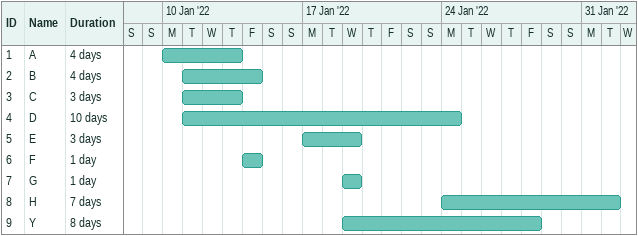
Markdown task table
| ID | Task | Duration | Start | Finish |
|---|---|---|---|---|
| 1 | A | 4d | 2022-01-10 | 2022-01-13 |
| 2 | B | 4d | 2022-01-11 | 2022-01-14 |
| 3 | C | 3d | 2022-01-11 | 2022-01-13 |
| 4 | D | 10d | 2022-01-11 | 2022-01-24 |
| 5 | E | 3d | 2022-01-17 | 2022-01-19 |
| 6 | F | 1d | 2022-01-14 | 2022-01-14 |
| 7 | G | 1d | 2022-01-19 | 2022-01-19 |
| 8 | H | 7d | 2022-01-24 | 2022-02-01 |
| 9 | Y | 8d | 2022-01-19 | 2022-01-28 |
